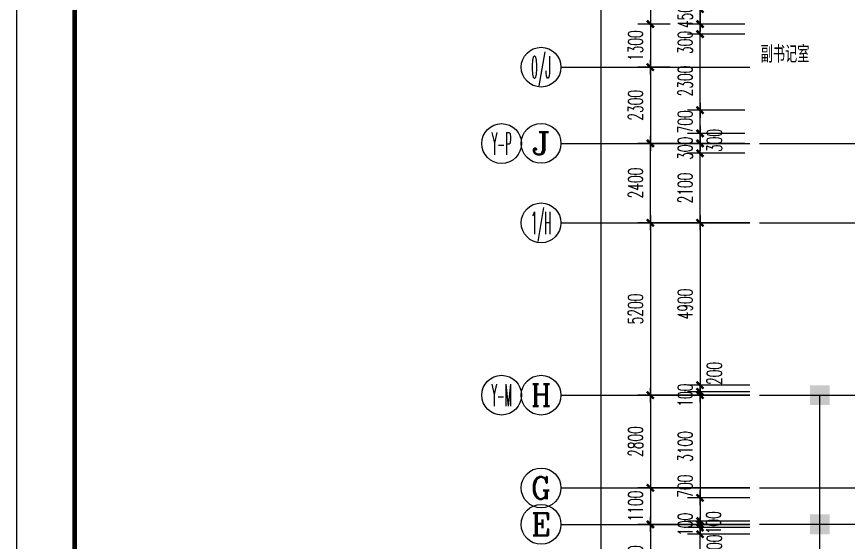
# Model space of a CAD drawing. Extents: x 1575758 to 1999219, y -897052 to -636879.
# Drawn here: x 1719245 to 1744357, y -810816 to -794947 of the extents above; entities that cross this region are included whole.
import ezdxf
from ezdxf.enums import TextEntityAlignment as Align

# ---------------------------------------------------------------- set-up
doc = ezdxf.new("R2010")
doc.units = 0
doc.header["$LTSCALE"] = 1500
doc.header["$MEASUREMENT"] = 0
doc.linetypes.add('CENTER', pattern=[2, 1.25, -0.25, 0.25, -0.25])
doc.layers.get('0').update_dxf_attribs({"linetype": 'CONTINUOUS', "lineweight": 5})
doc.layers.get('DEFPOINTS').update_dxf_attribs({"linetype": 'CONTINUOUS', "lineweight": 5})
for name, color, linetype, lineweight in [('AXIS', 7, 'CONTINUOUS', 5), ('AXIS_TEXT', 7, 'CONTINUOUS', 5), ('COLUMN', 7, 'CONTINUOUS', 5), ('DOTE', 7, 'CENTER', 5), ('PUB_DIM', 7, 'CONTINUOUS', 5), ('墙线3', 7, 'CONTINUOUS', 5), ('我的', 7, 'CONTINUOUS', 5)]:
    doc.layers.add(name, color=color, linetype=linetype, lineweight=lineweight)
doc.styles.add('COMPLEX', font='COMPLEX')
doc.styles.add('DIM_FONT', font='romans.shx', dxfattribs={"width": 0.6})
doc.dimstyles.new('NORMAL', dxfattribs={"dimscale": 1.5, "dimtxt": 300, "dimasz": 1, "dimexe": 250, "dimexo": 300, "dimgap": 150, "dimtad": 1, "dimdec": 0, "dimdsep": 46, "dimtxsty": 'DIM_FONT', "dimblk1": '_DIMX', "dimblk2": '_DIMX', "dimsah": 1, "dimcen": 2.5, "dimdle": 0.3, "dimclrd": 256, "dimclre": 256, "dimclrt": 256, "dimadec": 0, "dimazin": 0, "dimtfac": 1, "dimtdec": 0, "dimtix": 1, "dimtmove": 2, "dimatfit": 3, "dimldrblk": '_DIMX', "dimfxl": 1, "dimtvp": 1, "dimtolj": 1, "dimtzin": 0, "dimlwd": -1, "dimlwe": -1, "dimarcsym": 0})

# ---------------------------------------------------------------- blocks, each defined once
blk = doc.blocks.new('M_S0BKA')
blk.add_solid([(0.5, 0.5), (0.5, -0.5), (-0.5, 0.5), (-0.5, -0.5)])
blk = doc.blocks.new('_AXISO')
blk.add_circle((0, 0), 0.5)
at = {"layer": 'AXIS_TEXT', "style": 'COMPLEX', "width": 1.041667}
blk.add_attdef('A', text='', height=0.56, dxfattribs=at).set_placement((-0.25, -0.28), (0.25, -0.28), align=Align.FIT)
blk = doc.blocks.new('_DIMX')
blk.add_line((-150, 0), (150, 0))
at = {"const_width": 50}
blk.add_lwpolyline([(-70, -70), (70, 70)], dxfattribs=at)
blk = doc.blocks.new('*D2073')
at = {"layer": 'DEFPOINTS', "color": 0, "lineweight": 5}
for p in [(1739424, -791572), (1738379, -795172), (1739424, -795172)]:
    blk.add_point(p, dxfattribs=at)
at = {"layer": 'PUB_DIM'}
for p, q in [((1738974, -791572), (1738004, -791572)), ((1738379, -791574), (1738379, -795171)), ((1738974, -795172), (1738004, -795172))]:
    blk.add_line(p, q, dxfattribs=at)
at = {"layer": 'PUB_DIM', "xscale": 1.5, "yscale": 1.5, "zscale": 1.5}
for p, rotation in [((1738379, -791572), 90), ((1738379, -795172), 270)]:
    blk.add_blockref('_DIMX', p, dxfattribs=dict(at, rotation=rotation))
at = {"layer": 'PUB_DIM', "insert": (1737929, -793372), "char_height": 450, "attachment_point": 5, "rotation": 90, "style": 'DIM_FONT'}
blk.add_mtext('\\A1;3600', dxfattribs=at)
blk = doc.blocks.new('*D2074')
at = {"layer": 'DEFPOINTS', "color": 0, "lineweight": 5}
for p in [(1741829, -801172), (1738379, -806372), (1741829, -806372)]:
    blk.add_point(p, dxfattribs=at)
at = {"layer": 'PUB_DIM'}
for p, q in [((1741379, -801172), (1738004, -801172)), ((1738379, -801174), (1738379, -806371)), ((1741379, -806372), (1738004, -806372))]:
    blk.add_line(p, q, dxfattribs=at)
at = {"layer": 'PUB_DIM', "xscale": 1.5, "yscale": 1.5, "zscale": 1.5}
for p, rotation in [((1738379, -801172), 90), ((1738379, -806372), 270)]:
    blk.add_blockref('_DIMX', p, dxfattribs=dict(at, rotation=rotation))
at = {"layer": 'PUB_DIM', "insert": (1737929, -803772), "char_height": 450, "attachment_point": 5, "rotation": 90, "style": 'DIM_FONT'}
blk.add_mtext('\\A1;5200', dxfattribs=at)
blk = doc.blocks.new('*D2075')
at = {"layer": 'DEFPOINTS', "color": 0, "lineweight": 5}
for p in [(1741829, -806372), (1738379, -809172), (1741829, -809172)]:
    blk.add_point(p, dxfattribs=at)
at = {"layer": 'PUB_DIM'}
for p, q in [((1741379, -806372), (1738004, -806372)), ((1738379, -806374), (1738379, -809171)), ((1741379, -809172), (1738004, -809172))]:
    blk.add_line(p, q, dxfattribs=at)
at = {"layer": 'PUB_DIM', "xscale": 1.5, "yscale": 1.5, "zscale": 1.5}
for p, rotation in [((1738379, -806372), 90), ((1738379, -809172), 270)]:
    blk.add_blockref('_DIMX', p, dxfattribs=dict(at, rotation=rotation))
at = {"layer": 'PUB_DIM', "insert": (1737929, -807772), "char_height": 450, "attachment_point": 5, "rotation": 90, "style": 'DIM_FONT'}
blk.add_mtext('\\A1;2800', dxfattribs=at)
blk = doc.blocks.new('*D2076')
at = {"layer": 'DEFPOINTS', "color": 0, "lineweight": 5}
for p in [(1741829, -809172), (1738379, -810272), (1741829, -810272)]:
    blk.add_point(p, dxfattribs=at)
at = {"layer": 'PUB_DIM'}
for p, q in [((1741379, -809172), (1738004, -809172)), ((1738379, -809171), (1738379, -809169)), ((1738379, -809172), (1738379, -810272)), ((1741379, -810272), (1738004, -810272)), ((1738379, -810274), (1738379, -810275))]:
    blk.add_line(p, q, dxfattribs=at)
at = {"layer": 'PUB_DIM', "xscale": 1.5, "yscale": 1.5, "zscale": 1.5}
for p, rotation in [((1738379, -809172), 270), ((1738379, -810272), 90)]:
    blk.add_blockref('_DIMX', p, dxfattribs=dict(at, rotation=rotation))
at = {"layer": 'PUB_DIM', "insert": (1737929, -809722), "char_height": 450, "attachment_point": 5, "rotation": 90, "style": 'DIM_FONT'}
blk.add_mtext('\\A1;1100', dxfattribs=at)
blk = doc.blocks.new('*D2078')
at = {"layer": 'DEFPOINTS', "color": 0, "lineweight": 5}
for p in [(1741829, -810272), (1738379, -812472), (1741829, -812472)]:
    blk.add_point(p, dxfattribs=at)
at = {"layer": 'PUB_DIM'}
for p, q in [((1741379, -810272), (1738004, -810272)), ((1738379, -810274), (1738379, -812471)), ((1741379, -812472), (1738004, -812472))]:
    blk.add_line(p, q, dxfattribs=at)
at = {"layer": 'PUB_DIM', "xscale": 1.5, "yscale": 1.5, "zscale": 1.5}
for p, rotation in [((1738379, -810272), 90), ((1738379, -812472), 270)]:
    blk.add_blockref('_DIMX', p, dxfattribs=dict(at, rotation=rotation))
at = {"layer": 'PUB_DIM', "insert": (1737929, -811372), "char_height": 450, "attachment_point": 5, "rotation": 90, "style": 'DIM_FONT'}
blk.add_mtext('\\A1;2200', dxfattribs=at)
blk = doc.blocks.new('*D2082')
at = {"layer": 'DEFPOINTS', "color": 0, "lineweight": 5}
for p in [(1739879, -799071), (1741679, -799071), (1741679, -801171)]:
    blk.add_point(p, dxfattribs=at)
at = {"layer": 'PUB_DIM'}
for p, q in [((1741229, -799071), (1739504, -799071)), ((1739879, -801169), (1739879, -799072)), ((1741229, -801171), (1739504, -801171))]:
    blk.add_line(p, q, dxfattribs=at)
at = {"layer": 'PUB_DIM', "xscale": 1.5, "yscale": 1.5, "zscale": 1.5}
for p, rotation in [((1739879, -799071), 90), ((1739879, -801171), 270)]:
    blk.add_blockref('_DIMX', p, dxfattribs=dict(at, rotation=rotation))
at = {"layer": 'PUB_DIM', "insert": (1739429, -800121), "char_height": 450, "attachment_point": 5, "rotation": 90, "style": 'DIM_FONT'}
blk.add_mtext('\\A1;2100', dxfattribs=at)
blk = doc.blocks.new('*D2083')
at = {"layer": 'DEFPOINTS', "color": 0, "lineweight": 5}
for p in [(1741829, -806372), (1739879, -809472), (1741829, -809472)]:
    blk.add_point(p, dxfattribs=at)
at = {"layer": 'PUB_DIM'}
for p, q in [((1741379, -806372), (1739504, -806372)), ((1739879, -806374), (1739879, -809471)), ((1741379, -809472), (1739504, -809472))]:
    blk.add_line(p, q, dxfattribs=at)
at = {"layer": 'PUB_DIM', "xscale": 1.5, "yscale": 1.5, "zscale": 1.5}
for p, rotation in [((1739879, -806372), 90), ((1739879, -809472), 270)]:
    blk.add_blockref('_DIMX', p, dxfattribs=dict(at, rotation=rotation))
at = {"layer": 'PUB_DIM', "insert": (1739429, -807922), "char_height": 450, "attachment_point": 5, "rotation": 90, "style": 'DIM_FONT'}
blk.add_mtext('\\A1;3100', dxfattribs=at)
blk = doc.blocks.new('*D2084')
at = {"layer": 'DEFPOINTS', "color": 0, "lineweight": 5}
for p in [(1739879, -810572), (1741829, -810572), (1741829, -812472)]:
    blk.add_point(p, dxfattribs=at)
at = {"layer": 'PUB_DIM'}
for p, q in [((1741379, -810572), (1739504, -810572)), ((1739879, -812471), (1739879, -810574)), ((1741379, -812472), (1739504, -812472))]:
    blk.add_line(p, q, dxfattribs=at)
at = {"layer": 'PUB_DIM', "xscale": 1.5, "yscale": 1.5, "zscale": 1.5}
for p, rotation in [((1739879, -810572), 90), ((1739879, -812472), 270)]:
    blk.add_blockref('_DIMX', p, dxfattribs=dict(at, rotation=rotation))
at = {"layer": 'PUB_DIM', "insert": (1739429, -811522), "char_height": 450, "attachment_point": 5, "rotation": 90, "style": 'DIM_FONT'}
blk.add_mtext('\\A1;1900', dxfattribs=at)
blk = doc.blocks.new('*D2099')
at = {"layer": 'DEFPOINTS', "color": 0, "lineweight": 5}
for p in [(1741379, -763522), (1736879, -821122), (1741379, -821122)]:
    blk.add_point(p, dxfattribs=at)
at = {"layer": 'PUB_DIM'}
for p, q in [((1740929, -763522), (1736504, -763522)), ((1736879, -763524), (1736879, -821121)), ((1740929, -821122), (1736504, -821122))]:
    blk.add_line(p, q, dxfattribs=at)
at = {"layer": 'PUB_DIM', "xscale": 1.5, "yscale": 1.5, "zscale": 1.5}
for p, rotation in [((1736879, -763522), 90), ((1736879, -821122), 270)]:
    blk.add_blockref('_DIMX', p, dxfattribs=dict(at, rotation=rotation))
at = {"layer": 'PUB_DIM', "insert": (1736429, -792322), "char_height": 450, "attachment_point": 5, "rotation": 90, "style": 'DIM_FONT'}
blk.add_mtext('\\A1;57600', dxfattribs=at)
blk = doc.blocks.new('*D2101')
at = {"layer": 'DEFPOINTS', "color": 0, "lineweight": 5}
for p in [(1738379, -798772), (1741679, -798772), (1741679, -801172)]:
    blk.add_point(p, dxfattribs=at)
at = {"layer": 'PUB_DIM'}
for p, q in [((1741229, -798772), (1738004, -798772)), ((1738379, -801171), (1738379, -798774)), ((1741229, -801172), (1738004, -801172))]:
    blk.add_line(p, q, dxfattribs=at)
at = {"layer": 'PUB_DIM', "xscale": 1.5, "yscale": 1.5, "zscale": 1.5}
for p, rotation in [((1738379, -798772), 90), ((1738379, -801172), 270)]:
    blk.add_blockref('_DIMX', p, dxfattribs=dict(at, rotation=rotation))
at = {"layer": 'PUB_DIM', "insert": (1737929, -799972), "char_height": 450, "attachment_point": 5, "rotation": 90, "style": 'DIM_FONT'}
blk.add_mtext('\\A1;2400', dxfattribs=at)
blk = doc.blocks.new('*D2102')
at = {"layer": 'DEFPOINTS', "color": 0, "lineweight": 5}
for p in [(1739424, -796472), (1738379, -798772), (1739424, -798772)]:
    blk.add_point(p, dxfattribs=at)
at = {"layer": 'PUB_DIM'}
for p, q in [((1738974, -796472), (1738004, -796472)), ((1738379, -796474), (1738379, -798771)), ((1738974, -798772), (1738004, -798772))]:
    blk.add_line(p, q, dxfattribs=at)
at = {"layer": 'PUB_DIM', "xscale": 1.5, "yscale": 1.5, "zscale": 1.5}
for p, rotation in [((1738379, -796472), 90), ((1738379, -798772), 270)]:
    blk.add_blockref('_DIMX', p, dxfattribs=dict(at, rotation=rotation))
at = {"layer": 'PUB_DIM', "insert": (1737929, -797622), "char_height": 450, "attachment_point": 5, "rotation": 90, "style": 'DIM_FONT'}
blk.add_mtext('\\A1;2300', dxfattribs=at)
blk = doc.blocks.new('*D2105')
at = {"layer": 'DEFPOINTS', "color": 0, "lineweight": 5}
for p in [(1739879, -798772), (1741679, -798772), (1741679, -799072)]:
    blk.add_point(p, dxfattribs=at)
at = {"layer": 'PUB_DIM'}
for p, q in [((1741229, -798772), (1739504, -798772)), ((1739879, -798771), (1739879, -798769)), ((1739879, -799072), (1739879, -798772)), ((1741229, -799072), (1739504, -799072)), ((1739879, -799074), (1739879, -799075))]:
    blk.add_line(p, q, dxfattribs=at)
at = {"layer": 'PUB_DIM', "xscale": 1.5, "yscale": 1.5, "zscale": 1.5}
for p, rotation in [((1739879, -798772), 270), ((1739879, -799072), 90)]:
    blk.add_blockref('_DIMX', p, dxfattribs=dict(at, rotation=rotation))
at = {"layer": 'PUB_DIM', "insert": (1739429, -798922), "char_height": 450, "attachment_point": 5, "rotation": 90, "style": 'DIM_FONT'}
blk.add_mtext('\\A1;300', dxfattribs=at)
blk = doc.blocks.new('*D2106')
at = {"layer": 'DEFPOINTS', "color": 0, "lineweight": 5}
for p in [(1739879, -806072), (1741829, -806072), (1741829, -806272)]:
    blk.add_point(p, dxfattribs=at)
at = {"layer": 'PUB_DIM'}
for p, q in [((1741379, -806072), (1739504, -806072)), ((1739879, -806071), (1739879, -806069)), ((1739879, -806272), (1739879, -806072)), ((1741379, -806272), (1739504, -806272)), ((1739879, -806274), (1739879, -806275))]:
    blk.add_line(p, q, dxfattribs=at)
at = {"layer": 'PUB_DIM', "xscale": 1.5, "yscale": 1.5, "zscale": 1.5}
for p, rotation in [((1739879, -806072), 270), ((1739879, -806272), 90)]:
    blk.add_blockref('_DIMX', p, dxfattribs=dict(at, rotation=rotation))
at = {"layer": 'PUB_DIM', "insert": (1740311, -805717), "char_height": 450, "attachment_point": 5, "rotation": 90, "style": 'DIM_FONT'}
blk.add_mtext('\\A1;200', dxfattribs=at)
blk = doc.blocks.new('*D2109')
at = {"layer": 'DEFPOINTS', "color": 0, "lineweight": 5}
for p in [(1741829, -801172), (1739879, -806072), (1741829, -806072)]:
    blk.add_point(p, dxfattribs=at)
at = {"layer": 'PUB_DIM'}
for p, q in [((1741379, -801172), (1739504, -801172)), ((1739879, -801174), (1739879, -806071)), ((1741379, -806072), (1739504, -806072))]:
    blk.add_line(p, q, dxfattribs=at)
at = {"layer": 'PUB_DIM', "xscale": 1.5, "yscale": 1.5, "zscale": 1.5}
for p, rotation in [((1739879, -801172), 90), ((1739879, -806072), 270)]:
    blk.add_blockref('_DIMX', p, dxfattribs=dict(at, rotation=rotation))
at = {"layer": 'PUB_DIM', "insert": (1739429, -803622), "char_height": 450, "attachment_point": 5, "rotation": 90, "style": 'DIM_FONT'}
blk.add_mtext('\\A1;4900', dxfattribs=at)
blk = doc.blocks.new('*D2110')
at = {"layer": 'DEFPOINTS', "color": 0, "lineweight": 5}
for p in [(1741829, -806272), (1739879, -806372), (1741829, -806372)]:
    blk.add_point(p, dxfattribs=at)
at = {"layer": 'PUB_DIM'}
for p, q in [((1741379, -806272), (1739504, -806272)), ((1739879, -806271), (1739879, -806269)), ((1739879, -806272), (1739879, -806372)), ((1741379, -806372), (1739504, -806372)), ((1739879, -806374), (1739879, -806375))]:
    blk.add_line(p, q, dxfattribs=at)
at = {"layer": 'PUB_DIM', "xscale": 1.5, "yscale": 1.5, "zscale": 1.5}
for p, rotation in [((1739879, -806272), 270), ((1739879, -806372), 90)]:
    blk.add_blockref('_DIMX', p, dxfattribs=dict(at, rotation=rotation))
at = {"layer": 'PUB_DIM', "insert": (1739429, -806372), "char_height": 450, "attachment_point": 5, "rotation": 90, "style": 'DIM_FONT'}
blk.add_mtext('\\A1;100', dxfattribs=at)
blk = doc.blocks.new('*D2111')
at = {"layer": 'DEFPOINTS', "color": 0, "lineweight": 5}
for p in [(1741829, -810372), (1739879, -810572), (1741829, -810572)]:
    blk.add_point(p, dxfattribs=at)
at = {"layer": 'PUB_DIM'}
for p, q in [((1741379, -810372), (1739504, -810372)), ((1739879, -810371), (1739879, -810369)), ((1739879, -810372), (1739879, -810572)), ((1741379, -810572), (1739504, -810572)), ((1739879, -810574), (1739879, -810575))]:
    blk.add_line(p, q, dxfattribs=at)
at = {"layer": 'PUB_DIM', "xscale": 1.5, "yscale": 1.5, "zscale": 1.5}
for p, rotation in [((1739879, -810372), 270), ((1739879, -810572), 90)]:
    blk.add_blockref('_DIMX', p, dxfattribs=dict(at, rotation=rotation))
at = {"layer": 'PUB_DIM', "insert": (1740311, -810928), "char_height": 450, "attachment_point": 5, "rotation": 90, "style": 'DIM_FONT'}
blk.add_mtext('\\A1;200', dxfattribs=at)
blk = doc.blocks.new('*D2112')
at = {"layer": 'DEFPOINTS', "color": 0, "lineweight": 5}
for p in [(1739879, -810272), (1741829, -810272), (1741829, -810372)]:
    blk.add_point(p, dxfattribs=at)
at = {"layer": 'PUB_DIM'}
for p, q in [((1741379, -810272), (1739504, -810272)), ((1741379, -810372), (1739504, -810372)), ((1739879, -810271), (1739879, -810269)), ((1739879, -810372), (1739879, -810272)), ((1739879, -810374), (1739879, -810375))]:
    blk.add_line(p, q, dxfattribs=at)
at = {"layer": 'PUB_DIM', "xscale": 1.5, "yscale": 1.5, "zscale": 1.5}
for p, rotation in [((1739879, -810272), 270), ((1739879, -810372), 90)]:
    blk.add_blockref('_DIMX', p, dxfattribs=dict(at, rotation=rotation))
at = {"layer": 'PUB_DIM', "insert": (1739429, -810272), "char_height": 450, "attachment_point": 5, "rotation": 90, "style": 'DIM_FONT'}
blk.add_mtext('\\A1;100', dxfattribs=at)
blk = doc.blocks.new('*D2154')
at = {"layer": 'DEFPOINTS', "color": 0, "lineweight": 5}
for p in [(1739424, -795172), (1738379, -796472), (1739424, -796472)]:
    blk.add_point(p, dxfattribs=at)
at = {"layer": 'PUB_DIM'}
for p, q in [((1738974, -795172), (1738004, -795172)), ((1738379, -795171), (1738379, -795169)), ((1738379, -795172), (1738379, -796472)), ((1738974, -796472), (1738004, -796472)), ((1738379, -796474), (1738379, -796475))]:
    blk.add_line(p, q, dxfattribs=at)
at = {"layer": 'PUB_DIM', "xscale": 1.5, "yscale": 1.5, "zscale": 1.5}
for p, rotation in [((1738379, -795172), 270), ((1738379, -796472), 90)]:
    blk.add_blockref('_DIMX', p, dxfattribs=dict(at, rotation=rotation))
at = {"layer": 'PUB_DIM', "insert": (1737929, -795822), "char_height": 450, "attachment_point": 5, "rotation": 90, "style": 'DIM_FONT'}
blk.add_mtext('\\A1;1300', dxfattribs=at)
blk = doc.blocks.new('*D2159')
at = {"layer": 'DEFPOINTS', "color": 0, "lineweight": 5}
for p in [(1739879, -794722), (1741679, -794722), (1741679, -795172)]:
    blk.add_point(p, dxfattribs=at)
at = {"layer": 'PUB_DIM'}
for p, q in [((1741229, -794722), (1739504, -794722)), ((1739879, -794721), (1739879, -794719)), ((1739879, -795172), (1739879, -794722)), ((1741229, -795172), (1739504, -795172)), ((1739879, -795174), (1739879, -795175))]:
    blk.add_line(p, q, dxfattribs=at)
at = {"layer": 'PUB_DIM', "xscale": 1.5, "yscale": 1.5, "zscale": 1.5}
for p, rotation in [((1739879, -794722), 270), ((1739879, -795172), 90)]:
    blk.add_blockref('_DIMX', p, dxfattribs=dict(at, rotation=rotation))
at = {"layer": 'PUB_DIM', "insert": (1739429, -794947), "char_height": 450, "attachment_point": 5, "rotation": 90, "style": 'DIM_FONT'}
blk.add_mtext('\\A1;450', dxfattribs=at)
blk = doc.blocks.new('*D2160')
at = {"layer": 'DEFPOINTS', "color": 0, "lineweight": 5}
for p in [(1739879, -797772), (1741679, -797772), (1741679, -798472)]:
    blk.add_point(p, dxfattribs=at)
at = {"layer": 'PUB_DIM'}
for p, q in [((1741229, -797772), (1739504, -797772)), ((1739879, -797771), (1739879, -797769)), ((1739879, -798472), (1739879, -797772)), ((1741229, -798472), (1739504, -798472)), ((1739879, -798474), (1739879, -798475))]:
    blk.add_line(p, q, dxfattribs=at)
at = {"layer": 'PUB_DIM', "xscale": 1.5, "yscale": 1.5, "zscale": 1.5}
for p, rotation in [((1739879, -797772), 270), ((1739879, -798472), 90)]:
    blk.add_blockref('_DIMX', p, dxfattribs=dict(at, rotation=rotation))
at = {"layer": 'PUB_DIM', "insert": (1739429, -798122), "char_height": 450, "attachment_point": 5, "rotation": 90, "style": 'DIM_FONT'}
blk.add_mtext('\\A1;700', dxfattribs=at)
blk = doc.blocks.new('*D2161')
at = {"layer": 'DEFPOINTS', "color": 0, "lineweight": 5}
for p in [(1739879, -795172), (1741679, -795172), (1741679, -795472)]:
    blk.add_point(p, dxfattribs=at)
at = {"layer": 'PUB_DIM'}
for p, q in [((1741229, -795172), (1739504, -795172)), ((1739879, -795171), (1739879, -795169)), ((1739879, -795472), (1739879, -795172)), ((1741229, -795472), (1739504, -795472)), ((1739879, -795474), (1739879, -795475))]:
    blk.add_line(p, q, dxfattribs=at)
at = {"layer": 'PUB_DIM', "xscale": 1.5, "yscale": 1.5, "zscale": 1.5}
for p, rotation in [((1739879, -795172), 270), ((1739879, -795472), 90)]:
    blk.add_blockref('_DIMX', p, dxfattribs=dict(at, rotation=rotation))
at = {"layer": 'PUB_DIM', "insert": (1739429, -795731), "char_height": 450, "attachment_point": 5, "rotation": 90, "style": 'DIM_FONT'}
blk.add_mtext('\\A1;300', dxfattribs=at)
blk = doc.blocks.new('*D2162')
at = {"layer": 'DEFPOINTS', "color": 0, "lineweight": 5}
for p in [(1739879, -798472), (1741679, -798472), (1741679, -798772)]:
    blk.add_point(p, dxfattribs=at)
at = {"layer": 'PUB_DIM'}
for p, q in [((1741229, -798472), (1739504, -798472)), ((1739879, -798471), (1739879, -798469)), ((1739879, -798772), (1739879, -798472)), ((1741229, -798772), (1739504, -798772)), ((1739879, -798774), (1739879, -798775))]:
    blk.add_line(p, q, dxfattribs=at)
at = {"layer": 'PUB_DIM', "xscale": 1.5, "yscale": 1.5, "zscale": 1.5}
for p, rotation in [((1739879, -798472), 270), ((1739879, -798772), 90)]:
    blk.add_blockref('_DIMX', p, dxfattribs=dict(at, rotation=rotation))
at = {"layer": 'PUB_DIM', "insert": (1740311, -798686), "char_height": 450, "attachment_point": 5, "rotation": 90, "style": 'DIM_FONT'}
blk.add_mtext('\\A1;300', dxfattribs=at)
blk = doc.blocks.new('*D2175')
at = {"layer": 'DEFPOINTS', "color": 0, "lineweight": 5}
for p in [(1739879, -795472), (1741679, -795472), (1741679, -797772)]:
    blk.add_point(p, dxfattribs=at)
at = {"layer": 'PUB_DIM'}
for p, q in [((1741229, -795472), (1739504, -795472)), ((1739879, -797771), (1739879, -795474)), ((1741229, -797772), (1739504, -797772))]:
    blk.add_line(p, q, dxfattribs=at)
at = {"layer": 'PUB_DIM', "xscale": 1.5, "yscale": 1.5, "zscale": 1.5}
for p, rotation in [((1739879, -795472), 90), ((1739879, -797772), 270)]:
    blk.add_blockref('_DIMX', p, dxfattribs=dict(at, rotation=rotation))
at = {"layer": 'PUB_DIM', "insert": (1739429, -796894), "char_height": 450, "attachment_point": 5, "rotation": 90, "style": 'DIM_FONT'}
blk.add_mtext('\\A1;2300', dxfattribs=at)
blk = doc.blocks.new('*D2176')
at = {"layer": 'DEFPOINTS', "color": 0, "lineweight": 5}
for p in [(1741829, -809472), (1739879, -810172), (1741829, -810172)]:
    blk.add_point(p, dxfattribs=at)
at = {"layer": 'PUB_DIM'}
for p, q in [((1741379, -809472), (1739504, -809472)), ((1739879, -809474), (1739879, -810171)), ((1741379, -810172), (1739504, -810172))]:
    blk.add_line(p, q, dxfattribs=at)
at = {"layer": 'PUB_DIM', "xscale": 1.5, "yscale": 1.5, "zscale": 1.5}
for p, rotation in [((1739879, -809472), 90), ((1739879, -810172), 270)]:
    blk.add_blockref('_DIMX', p, dxfattribs=dict(at, rotation=rotation))
at = {"layer": 'PUB_DIM', "insert": (1739429, -809120), "char_height": 450, "attachment_point": 5, "rotation": 90, "style": 'DIM_FONT'}
blk.add_mtext('\\A1;700', dxfattribs=at)
blk = doc.blocks.new('*D2177')
at = {"layer": 'DEFPOINTS', "color": 0, "lineweight": 5}
for p in [(1739879, -810272), (1741829, -810172), (1741829, -810272)]:
    blk.add_point(p, dxfattribs=at)
at = {"layer": 'PUB_DIM'}
for p, q in [((1741379, -810172), (1739504, -810172)), ((1741379, -810272), (1739504, -810272)), ((1739879, -810171), (1739879, -810169)), ((1739879, -810172), (1739879, -810272)), ((1739879, -810274), (1739879, -810275))]:
    blk.add_line(p, q, dxfattribs=at)
at = {"layer": 'PUB_DIM', "xscale": 1.5, "yscale": 1.5, "zscale": 1.5}
for p, rotation in [((1739879, -810172), 270), ((1739879, -810272), 90)]:
    blk.add_blockref('_DIMX', p, dxfattribs=dict(at, rotation=rotation))
at = {"layer": 'PUB_DIM', "insert": (1740284, -810222), "char_height": 450, "attachment_point": 5, "rotation": 90, "style": 'DIM_FONT'}
blk.add_mtext('\\A1;100', dxfattribs=at)

msp = doc.modelspace()

# ---------------------------------------------------------------- linework, layer by layer
at = {"layer": 'AXIS', "color": 250}
msp.add_lwpolyline([(1719244.9, -748740.9), (1719244.9, -850054.3), (1855965.4, -850054.3), (1855965.4, -748740.9)], close=True, dxfattribs=at)
at = {"layer": 'AXIS', "color": 0, "const_width": 140.2}
msp.add_lwpolyline([(1720997.7, -750493.7), (1720997.7, -848301.5), (1854212.6, -848301.5), (1854212.6, -750493.7)], close=True, dxfattribs=at)
at = {"layer": 'DOTE'}
msp.add_line((1743494.6, -812472.3), (1743494.6, -806372.3), dxfattribs=at)
at = {"layer": 'PUB_DIM'}
for p, q in [((1735678.9, -796472.3), (1741378.9, -796472.3)), ((1735678.9, -798772.3), (1741378.9, -798772.3)), ((1741678.9, -798772.3), (1830716.9, -798772.3)), ((1735678.9, -801172.3), (1741378.9, -801172.3)), ((1741678.9, -801172.3), (1829892.9, -801172.3)), ((1735678.9, -806372.3), (1741378.9, -806372.3)), ((1741678.9, -806372.3), (1836900.8, -806372.3)), ((1743494.6, -826307.6), (1743494.6, -806372.3)), ((1735678.9, -809172.3), (1741378.9, -809172.3)), ((1741678.9, -809172.3), (1830716.9, -809172.3)), ((1735678.9, -810272.3), (1741378.9, -810272.3)), ((1765894.6, -810272.3), (1741678.9, -810272.3))]:
    msp.add_line(p, q, dxfattribs=at)
at = {"layer": '墙线3'}
msp.add_line((1743494.6, -809972.3), (1743494.6, -806672.3), dxfattribs=at)

# ---------------------------------------------------------------- block references
at = {"layer": 'COLUMN', "xscale": 600, "yscale": 600, "zscale": 500, "rotation": 180}
msp.add_blockref('M_S0BKA', (1743494.6, -806372.3), dxfattribs=at)
at = {"layer": 'COLUMN', "xscale": -600, "yscale": 600, "zscale": 500}
msp.add_blockref('M_S0BKA', (1743494.6, -810272.3), dxfattribs=at)
at = {"layer": 'PUB_DIM'}
ref = msp.add_blockref('_AXISO', (1735078.9, -796472.3), dxfattribs=dict(at, xscale=1200, yscale=1200, zscale=1200))
ref.add_attrib('A', '0/J', dxfattribs={"layer": 'AXIS_TEXT', "height": 672, "style": 'COMPLEX', "width": 0.353774}).set_placement((1734778.9, -796808.3), (1735378.9, -796808.3), align=Align.FIT)
ref = msp.add_blockref('_AXISO', (1733887.9, -798777.8), dxfattribs=dict(at, xscale=1200, yscale=1200, zscale=1200))
ref.add_attrib('A', 'Y-P', dxfattribs={"layer": 'AXIS_TEXT', "height": 672, "style": 'COMPLEX', "width": 0.292969}).set_placement((1733587.9, -799113.8), (1734187.9, -799113.8), align=Align.FIT)
ref = msp.add_blockref('_AXISO', (1735078.9, -798772.3), dxfattribs=dict(at, xscale=1200, yscale=1200, zscale=1200))
ref.add_attrib('A', 'J', dxfattribs={"layer": 'AXIS_TEXT', "height": 672, "style": 'COMPLEX', "width": 1.704545}).set_placement((1734778.9, -799108.3), (1735378.9, -799108.3), align=Align.FIT)
ref = msp.add_blockref('_AXISO', (1735078.9, -801172.3), dxfattribs=dict(at, xscale=1200, yscale=1200, zscale=1200))
ref.add_attrib('A', '1/H', dxfattribs={"layer": 'AXIS_TEXT', "height": 672, "style": 'COMPLEX', "width": 0.328947}).set_placement((1734778.9, -801508.3), (1735378.9, -801508.3), align=Align.FIT)
ref = msp.add_blockref('_AXISO', (1733887.9, -806372.3), dxfattribs=dict(at, xscale=1200, yscale=1200, zscale=1200))
ref.add_attrib('A', 'Y-M', dxfattribs={"layer": 'AXIS_TEXT', "height": 672, "style": 'COMPLEX', "width": 0.275735}).set_placement((1733587.9, -806708.3), (1734187.9, -806708.3), align=Align.FIT)
ref = msp.add_blockref('_AXISO', (1735078.9, -806372.3), dxfattribs=dict(at, xscale=1200, yscale=1200, zscale=1200))
ref.add_attrib('A', 'H', dxfattribs={"layer": 'AXIS_TEXT', "height": 672, "style": 'COMPLEX', "width": 0.9375}).set_placement((1734778.9, -806708.3), (1735378.9, -806708.3), align=Align.FIT)
at = {"layer": 'PUB_DIM', "xscale": 1200, "yscale": 1200, "zscale": 1200}
msp.add_blockref('_AXISO', (1735078.9, -809172.3), dxfattribs=at).add_auto_attribs({'A': 'G'})
at = {"layer": 'PUB_DIM'}
ref = msp.add_blockref('_AXISO', (1735078.9, -810272.3), dxfattribs=dict(at, xscale=1200, yscale=1200, zscale=1200))
ref.add_attrib('A', 'E', dxfattribs={"layer": 'AXIS_TEXT', "height": 672, "style": 'COMPLEX', "width": 1.171875}).set_placement((1734778.9, -810608.3), (1735378.9, -810608.3), align=Align.FIT)

# ---------------------------------------------------------------- texts
at = {"layer": '我的', "color": 0, "lineweight": 5, "insert": (1741710.1, -795837), "char_height": 450, "width": 5883.52, "attachment_point": 1, "style": 'DIM_FONT'}
msp.add_mtext('{\\fSimHei|b0|i0|c134|p2;副书记室}', dxfattribs=at)

# ---------------------------------------------------------------- dimensions: what is measured, and where the dimension line sits
at = {"layer": 'PUB_DIM'}
for p1, p2, distance, picture, middle in [((1741378.9, -763522.3), (1741378.9, -821122.3), -4500, '*D2099', (1736428.9, -792322.3)), ((1741678.9, -795172.3), (1741678.9, -794722.3), 1800, '*D2159', (1739428.9, -794947.3)), ((1741678.9, -798472.3), (1741678.9, -797772.3), 1800, '*D2160', (1739428.9, -798122.3)), ((1741678.9, -799072.3), (1741678.9, -798772.3), 1800, '*D2105', (1739428.9, -798922.3)), ((1741678.9, -801170.8), (1741678.9, -799070.8), 1800, '*D2082', (1739428.9, -800120.8)), ((1741828.9, -801172.3), (1741828.9, -806072.3), -1950, '*D2109', (1739428.9, -803622.3)), ((1741828.9, -806372.3), (1741828.9, -809472.3), -1950, '*D2083', (1739428.9, -807922.3)), ((1741828.9, -812472.3), (1741828.9, -810572.3), 1950, '*D2084', (1739428.9, -811522.3))]:
    dim = msp.add_aligned_dim(p1=p1, p2=p2, distance=distance, dimstyle='NORMAL', dxfattribs=at)
    dim.commit()
    dim.dimension.update_dxf_attribs({"geometry": picture, "text_midpoint": middle})
for base, p1, p2, picture, middle in [((1738378.9, -795172.3), (1739424.1, -791572.3), (1739424.1, -795172.3), '*D2073', (1737928.9, -793372.3)), ((1738378.9, -796472.3), (1739424.1, -795172.3), (1739424.1, -796472.3), '*D2154', (1737928.9, -795822.3)), ((1738378.9, -798772.3), (1739424.1, -796472.3), (1739424.1, -798772.3), '*D2102', (1737928.9, -797622.3)), ((1738378.9, -798772.3), (1741678.9, -801172.3), (1741678.9, -798772.3), '*D2101', (1737928.9, -799972.3)), ((1738378.9, -806372.3), (1741828.9, -801172.3), (1741828.9, -806372.3), '*D2074', (1737928.9, -803772.3)), ((1738378.9, -809172.3), (1741828.9, -806372.3), (1741828.9, -809172.3), '*D2075', (1737928.9, -807772.3)), ((1738378.9, -810272.2), (1741828.9, -809172.3), (1741828.9, -810272.2), '*D2076', (1737928.9, -809722.3)), ((1738378.9, -812472.2), (1741828.9, -810272.2), (1741828.9, -812472.2), '*D2078', (1737928.9, -811372.2))]:
    dim = msp.add_linear_dim(base=base, p1=p1, p2=p2, angle=90, dimstyle='NORMAL', dxfattribs=at)
    dim.commit()
    dim.dimension.update_dxf_attribs({"geometry": picture, "text_midpoint": middle})
for base, p1, p2, angle, picture, middle in [((1739878.9, -795172.3), (1741678.9, -795472.3), (1741678.9, -795172.3), 90, '*D2161', (1739428.9, -795730.9)), ((1739878.9, -795472.3), (1741678.9, -797772.3), (1741678.9, -795472.3), 90, '*D2175', (1739428.9, -796893.8)), ((1739878.9, -798472.3), (1741678.9, -798772.3), (1741678.9, -798472.3), 90, '*D2162', (1740310.8, -798686.2)), ((1739878.9, -806072.3), (1741828.9, -806272.3), (1741828.9, -806072.3), 90, '*D2106', (1740310.9, -805717)), ((1739878.9, -806372.3), (1741828.9, -806272.3), (1741828.9, -806372.3), 270, '*D2110', (1739428.9, -806372.3)), ((1739878.9, -810172.3), (1741828.9, -809472.3), (1741828.9, -810172.3), 270, '*D2176', (1739428.9, -809119.5)), ((1739878.9, -810272.3), (1741828.9, -810372.3), (1741828.9, -810272.3), 90, '*D2112', (1739428.9, -810272.3)), ((1739878.9, -810272.3), (1741828.9, -810172.3), (1741828.9, -810272.3), 270, '*D2177', (1740284.3, -810222.3)), ((1739878.9, -810572.3), (1741828.9, -810372.3), (1741828.9, -810572.3), 270, '*D2111', (1740310.9, -810927.6))]:
    dim = msp.add_linear_dim(base=base, p1=p1, p2=p2, angle=angle, dimstyle='NORMAL', dxfattribs=at)
    dim.commit()
    dim.dimension.update_dxf_attribs({"geometry": picture, "text_midpoint": middle, "dimtype": 161})

doc.saveas('drawing.dxf')
